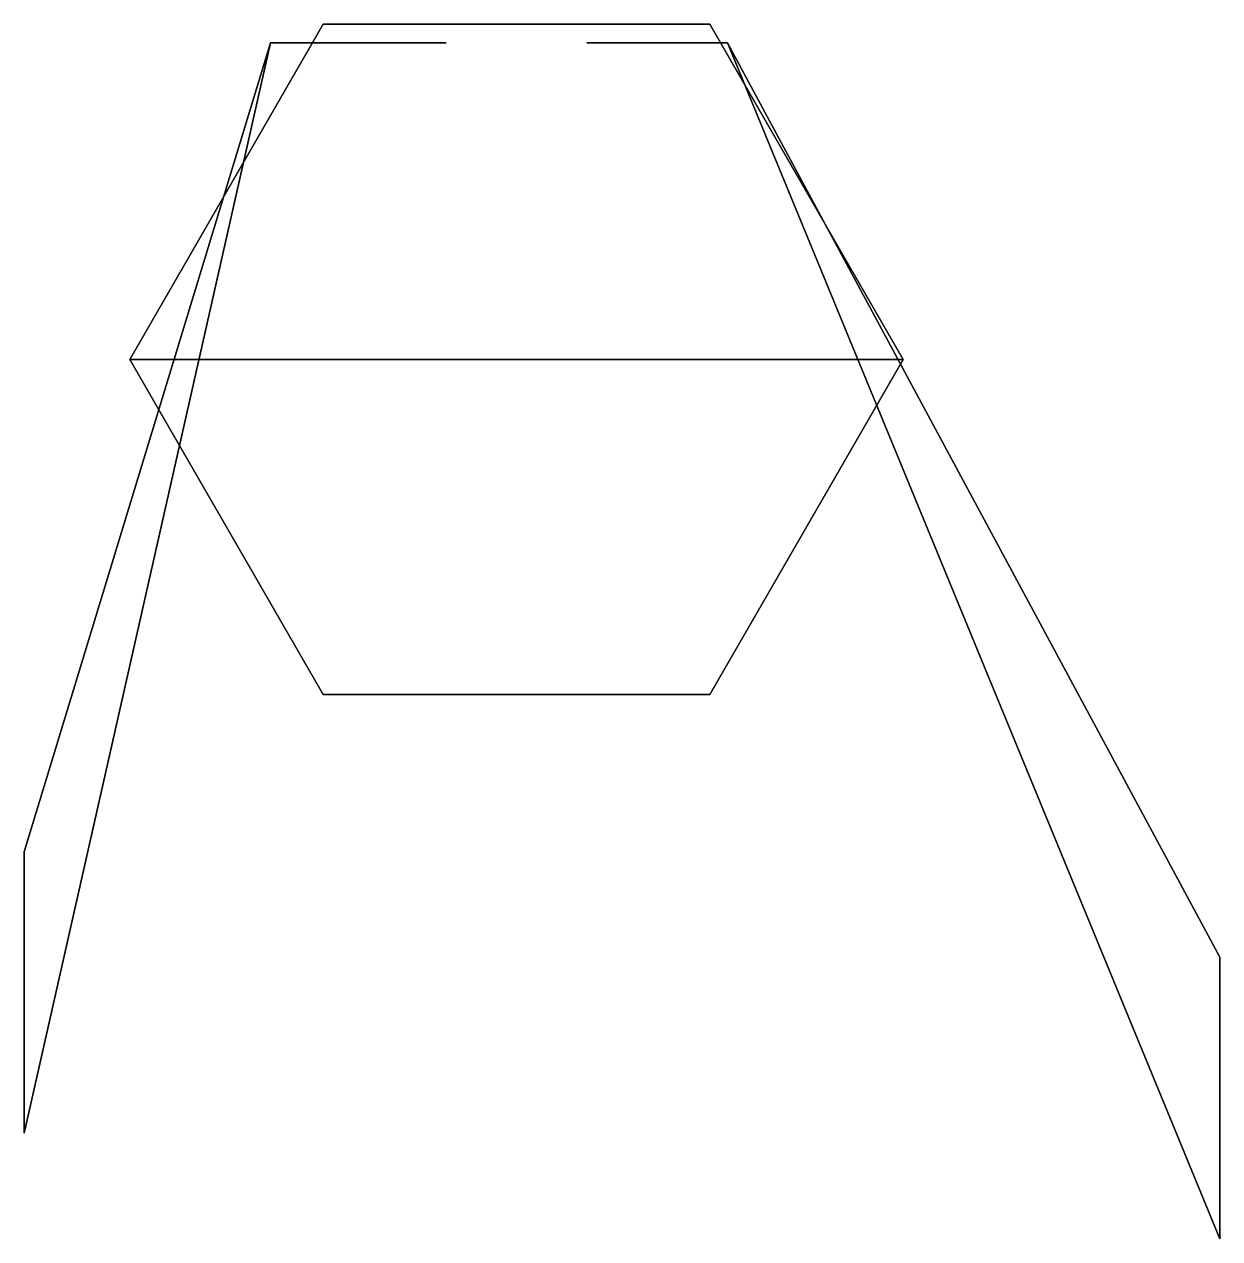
# Model space of a CAD drawing. Extents: x -0.14 to 0.2, y -0.25 to 0.095.
import ezdxf

# ---------------------------------------------------------------- set-up
doc = ezdxf.new("R2010")
doc.units = 0
doc.layers.add('MG_MOUNT', color=3, linetype='CONTINUOUS')

msp = doc.modelspace()

# ---------------------------------------------------------------- linework, layer by layer
at = {"layer": 'MG_MOUNT'}
for points in [[(-0.055, 0.09526, 1.8), (-0.11, 0, 1.8), (-0.11, 0, 1.82), (-0.055, 0.09526, 1.82)], [(-0.11, 0, 1.82), (0.11, 0, 1.82), (0.055, 0.09526, 1.82), (-0.055, 0.09526, 1.82)], [(0.055, 0.09526, 1.8), (-0.055, 0.09526, 1.8), (-0.055, 0.09526, 1.82), (0.055, 0.09526, 1.82)], [(0.11, 0, 1.8), (0.055, 0.09526, 1.8), (0.055, 0.09526, 1.82), (0.11, 0, 1.82)], [(-0.14, -0.22, 2.04), (-0.07, 0.09, 2.04), (-0.07, 0.09, 1.82), (-0.14, -0.14, 1.82)], [(-0.07, 0.09, 2.04), (-0.14, -0.22, 2.04), (-0.14, -0.14, 1.82), (-0.07, 0.09, 1.82)], [(-0.07, 0.09, 2.04), (-0.02, 0.09, 2.04), (-0.02, 0.09, 1.82), (-0.07, 0.09, 1.82)], [(-0.02, 0.09, 2.04), (-0.07, 0.09, 2.04), (-0.07, 0.09, 1.82), (-0.02, 0.09, 1.82)], [(0.06, 0.09, 2.04), (0.02, 0.09, 2.04), (0.02, 0.09, 1.82), (0.06, 0.09, 1.82)], [(0.02, 0.09, 2.04), (0.06, 0.09, 2.04), (0.06, 0.09, 1.82), (0.02, 0.09, 1.82)], [(0.06, 0.09, 2.04), (0.2, -0.25, 2.04), (0.2, -0.17, 1.82), (0.06, 0.09, 1.82)], [(0.2, -0.25, 2.04), (0.06, 0.09, 2.04), (0.06, 0.09, 1.82), (0.2, -0.17, 1.82)], [(-0.11, 0, 1.8), (-0.055, -0.09526, 1.8), (-0.055, -0.09526, 1.82), (-0.11, 0, 1.82)], [(-0.055, -0.09526, 1.82), (0.055, -0.09526, 1.82), (0.11, 0, 1.82), (-0.11, 0, 1.82)], [(0.055, -0.09526, 1.8), (0.11, 0, 1.8), (0.11, 0, 1.82), (0.055, -0.09526, 1.82)], [(-0.055, -0.09526, 1.8), (0.055, -0.09526, 1.8), (0.055, -0.09526, 1.82), (-0.055, -0.09526, 1.82)]]:
    msp.add_3dface(points, dxfattribs=at)

doc.saveas('drawing.dxf')
